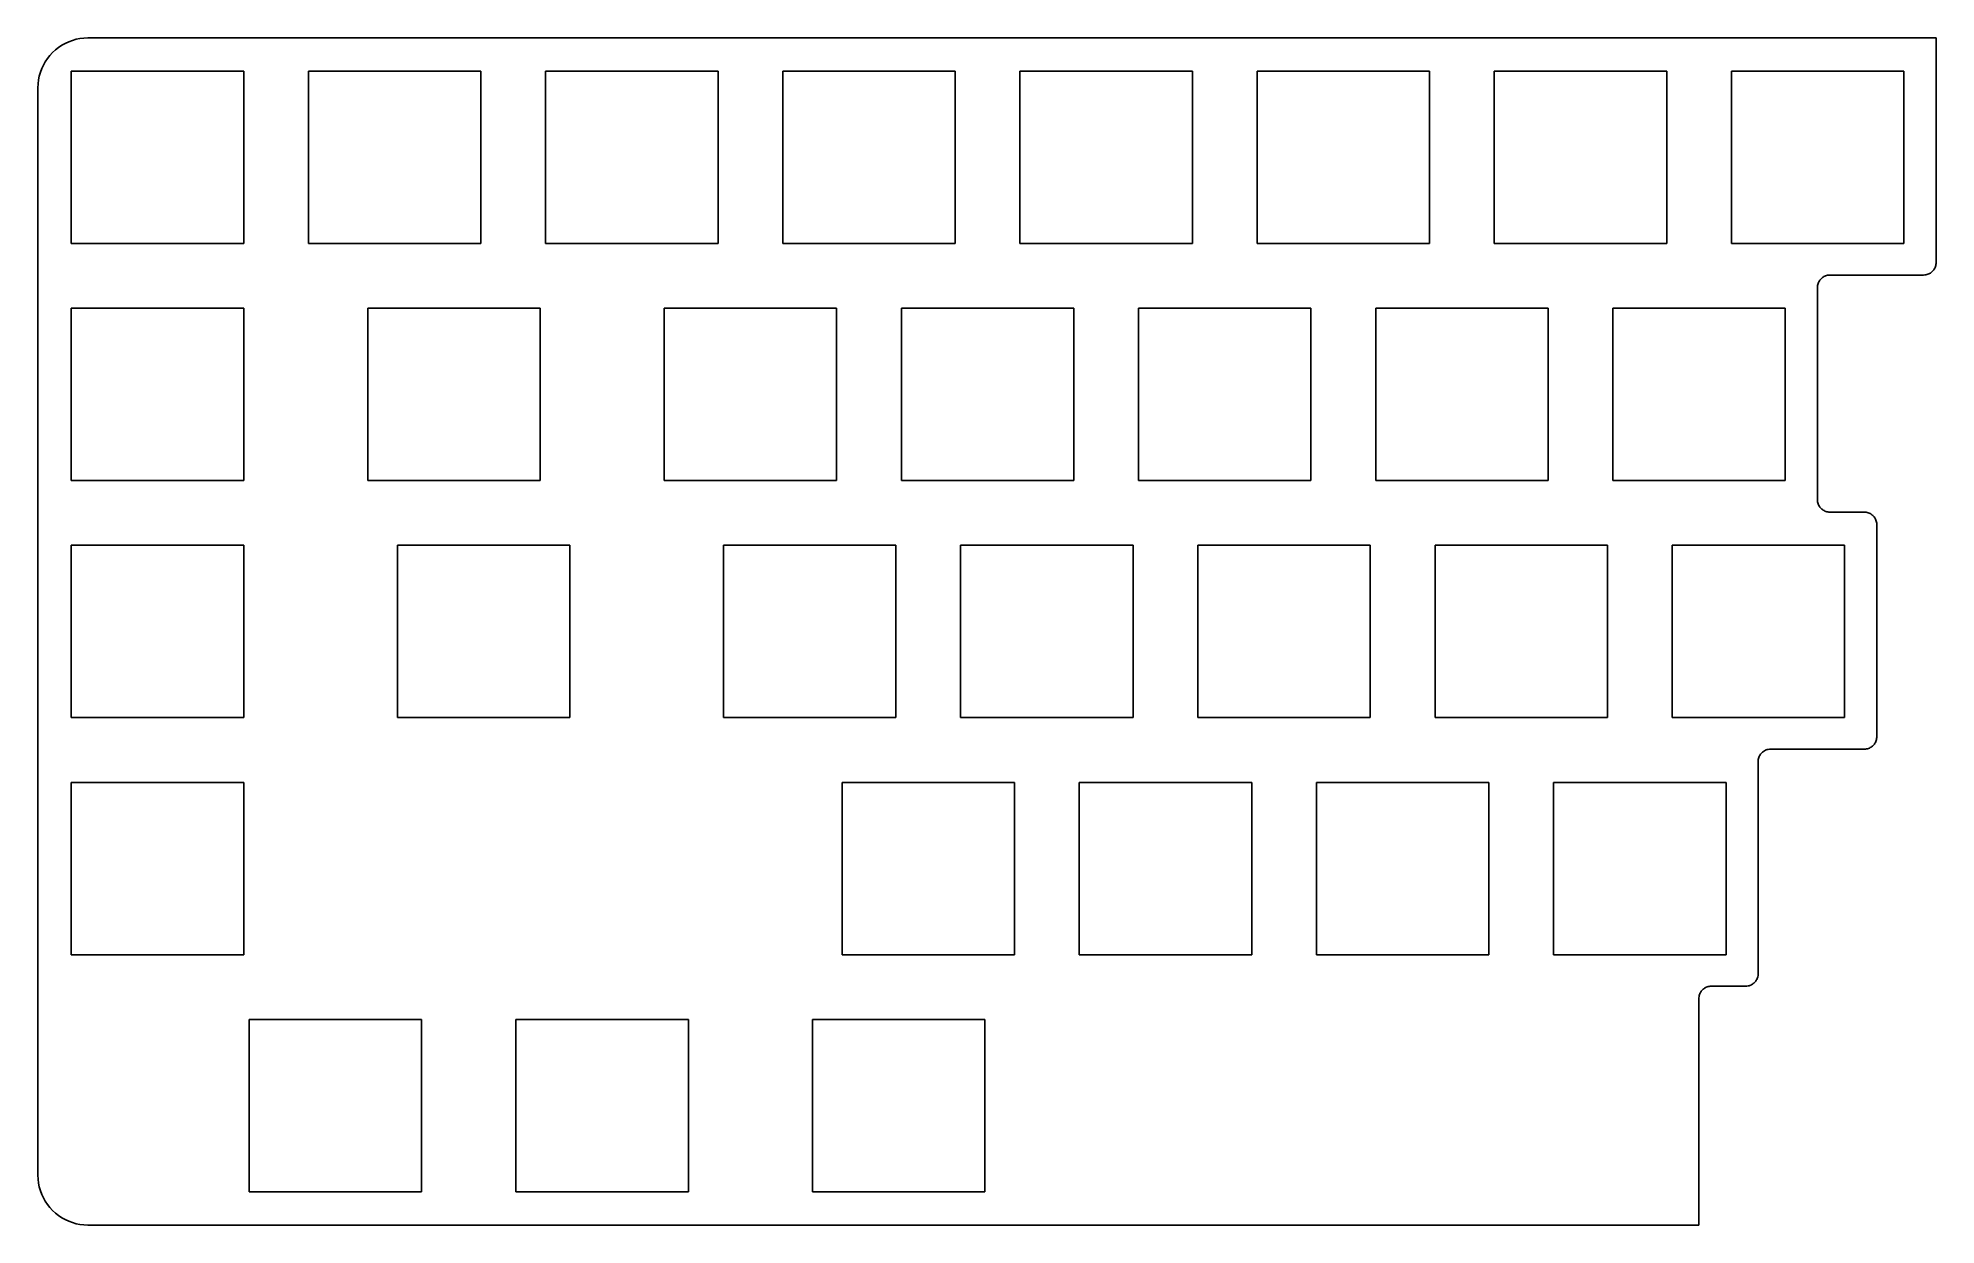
# Model space of a CAD drawing. Extents: x 5 to 157, y -100 to -5.
import ezdxf

# ---------------------------------------------------------------- set-up
doc = ezdxf.new("R2010")
doc.units = 0
doc.layers.add('BLACK', color=7, linetype='CONTINUOUS')

msp = doc.modelspace()

# ---------------------------------------------------------------- linework, layer by layer
at = {"layer": 'BLACK', "linetype": 'CONTINUOUS'}
for p, q in [((6.16572, -6.16632), (6.39686, -5.95296)), ((6.39686, -5.95296), (6.64324, -5.75738)), ((6.64324, -5.75738), (6.90486, -5.58466)), ((6.90486, -5.58466), (7.17918, -5.42972)), ((7.17918, -5.42972), (7.46366, -5.30018)), ((7.46366, -5.30018), (7.7583, -5.19096)), ((7.7583, -5.19096), (8.06056, -5.1046)), ((8.06056, -5.1046), (8.37044, -5.04364)), ((8.37044, -5.04364), (8.68032, -5.00808)), ((8.68032, -5.00808), (8.99528, -4.99538)), ((8.99528, -4.99538), (157.448, -4.99538)), ((157.448, -23.0497), (157.448, -4.99538)), ((5.19036, -7.7589), (5.29958, -7.46426)), ((5.29958, -7.46426), (5.42912, -7.17978)), ((5.42912, -7.17978), (5.58406, -6.90546)), ((5.58406, -6.90546), (5.75678, -6.64384)), ((5.75678, -6.64384), (5.95236, -6.39746)), ((5.95236, -6.39746), (6.16572, -6.16632)), ((4.99478, -8.99588), (5.00748, -8.68092)), ((4.99478, -96.3947), (4.99478, -8.99588)), ((5.00748, -8.68092), (5.04304, -8.3685)), ((5.04304, -8.3685), (5.104, -8.06116)), ((5.104, -8.06116), (5.19036, -7.7589)), ((7.6694, -21.5181), (7.6694, -7.67)), ((7.6694, -7.67), (21.52, -7.67)), ((21.52, -7.67), (21.52, -21.5181)), ((26.7194, -7.67), (40.57, -7.67)), ((26.7194, -21.5181), (26.7194, -7.67)), ((40.57, -7.67), (40.57, -21.5181)), ((45.7694, -7.67), (59.62, -7.67)), ((45.7694, -21.5181), (45.7694, -7.67)), ((59.62, -7.67), (59.62, -21.5181)), ((64.8194, -7.67), (78.67, -7.67)), ((64.8194, -21.5181), (64.8194, -7.67)), ((78.67, -7.67), (78.67, -21.5181)), ((83.8694, -21.5181), (83.8694, -7.67)), ((83.8694, -7.67), (97.72, -7.67)), ((97.72, -7.67), (97.72, -21.5181)), ((102.919, -7.67), (116.77, -7.67)), ((102.919, -21.5181), (102.919, -7.67)), ((116.77, -7.67), (116.77, -21.5181)), ((121.969, -21.5181), (121.969, -7.67)), ((121.969, -7.67), (135.82, -7.67)), ((135.82, -7.67), (135.82, -21.5181)), ((141.019, -21.5181), (141.019, -7.67)), ((141.019, -7.67), (154.87, -7.67)), ((154.87, -7.67), (154.87, -21.5181)), ((21.52, -21.5181), (7.6694, -21.5181)), ((40.57, -21.5181), (26.7194, -21.5181)), ((59.62, -21.5181), (45.7694, -21.5181)), ((78.67, -21.5181), (64.8194, -21.5181)), ((97.72, -21.5181), (83.8694, -21.5181)), ((116.77, -21.5181), (102.919, -21.5181)), ((135.82, -21.5181), (121.969, -21.5181)), ((154.87, -21.5181), (141.019, -21.5181)), ((148.213, -24.3486), (148.165, -24.4013)), ((148.265, -24.2999), (148.213, -24.3486)), ((148.321, -24.2541), (148.265, -24.2999)), ((148.379, -24.2126), (148.321, -24.2541)), ((148.443, -24.1746), (148.379, -24.2126)), ((148.512, -24.1399), (148.443, -24.1746)), ((148.583, -24.1108), (148.512, -24.1399)), ((148.659, -24.0866), (148.583, -24.1108)), ((148.74, -24.0678), (148.659, -24.0866)), ((148.829, -24.0552), (148.74, -24.0678)), ((148.925, -24.0506), (148.829, -24.0552)), ((148.924, -24.0505), (156.45, -24.0505)), ((156.45, -24.0506), (156.55, -24.0457)), ((156.55, -24.0457), (156.637, -24.0332)), ((156.637, -24.0332), (156.72, -24.0139)), ((156.72, -24.0139), (156.796, -23.9893)), ((156.796, -23.9893), (156.867, -23.9599)), ((156.867, -23.9599), (156.936, -23.9252)), ((156.936, -23.9252), (157, -23.8863)), ((157, -23.8863), (157.059, -23.8441)), ((157.059, -23.8441), (157.114, -23.7987)), ((157.114, -23.7987), (157.166, -23.7489)), ((157.166, -23.7489), (157.214, -23.6962)), ((157.214, -23.6962), (157.261, -23.6362)), ((157.261, -23.6362), (157.303, -23.574)), ((157.303, -23.574), (157.34, -23.5079)), ((157.34, -23.5079), (157.372, -23.4392)), ((157.372, -23.4392), (157.4, -23.3662)), ((157.4, -23.3662), (157.422, -23.2863)), ((157.422, -23.2863), (157.439, -23.2021)), ((157.439, -23.2021), (157.449, -23.1112)), ((157.449, -23.1112), (157.45, -23.0506)), ((147.923, -42.0972), (147.923, -25.0487)), ((147.928, -24.9826), (147.925, -25.0506)), ((147.939, -24.8867), (147.928, -24.9826)), ((147.956, -24.8033), (147.939, -24.8867)), ((147.979, -24.7259), (147.956, -24.8033)), ((148.007, -24.6533), (147.979, -24.7259)), ((148.042, -24.5821), (148.007, -24.6533)), ((148.079, -24.5177), (148.042, -24.5821)), ((148.12, -24.4577), (148.079, -24.5177)), ((148.165, -24.4013), (148.12, -24.4577)), ((7.6694, -40.5681), (7.6694, -26.72)), ((7.6694, -26.72), (21.52, -26.72)), ((21.52, -26.72), (21.52, -40.5681)), ((31.4819, -26.72), (45.3325, -26.72)), ((31.4819, -40.5681), (31.4819, -26.72)), ((45.3325, -26.72), (45.3325, -40.5681)), ((55.2944, -26.72), (69.145, -26.72)), ((55.2944, -40.5681), (55.2944, -26.72)), ((69.145, -26.72), (69.145, -40.5681)), ((74.3444, -26.72), (88.195, -26.72)), ((74.3444, -40.5681), (74.3444, -26.72)), ((88.195, -26.72), (88.195, -40.5681)), ((93.3944, -26.72), (107.245, -26.72)), ((93.3944, -40.5681), (93.3944, -26.72)), ((107.245, -26.72), (107.245, -40.5681)), ((112.444, -40.5681), (112.444, -26.72)), ((112.444, -26.72), (126.295, -26.72)), ((126.295, -26.72), (126.295, -40.5681)), ((131.494, -26.72), (145.345, -26.72)), ((131.494, -40.5681), (131.494, -26.72)), ((145.345, -26.72), (145.345, -40.5681)), ((21.52, -40.5681), (7.6694, -40.5681)), ((45.3325, -40.5681), (31.4819, -40.5681)), ((69.145, -40.5681), (55.2944, -40.5681)), ((88.195, -40.5681), (74.3444, -40.5681)), ((107.245, -40.5681), (93.3944, -40.5681)), ((126.295, -40.5681), (112.444, -40.5681)), ((145.345, -40.5681), (131.494, -40.5681)), ((147.925, -42.0979), (147.93, -42.1942)), ((147.93, -42.1942), (147.942, -42.2822)), ((147.942, -42.2822), (147.961, -42.365)), ((147.961, -42.365), (147.986, -42.4425)), ((147.986, -42.4425), (148.016, -42.5139)), ((148.016, -42.5139), (148.049, -42.5805)), ((148.049, -42.5805), (148.088, -42.644)), ((148.088, -42.644), (148.129, -42.7031)), ((148.129, -42.7031), (148.174, -42.7583)), ((148.174, -42.7583), (148.223, -42.81)), ((148.223, -42.81), (148.276, -42.8585)), ((148.276, -42.8585), (148.333, -42.9033)), ((148.333, -42.9033), (148.392, -42.9442)), ((148.392, -42.9442), (148.457, -42.9817)), ((148.457, -42.9817), (148.526, -43.0149)), ((148.526, -43.0149), (148.598, -43.0431)), ((148.598, -43.0431), (148.676, -43.0666)), ((148.676, -43.0666), (148.76, -43.0843)), ((148.76, -43.0843), (148.849, -43.0951)), ((148.849, -43.0951), (148.925, -43.0979)), ((151.685, -43.0954), (148.924, -43.0954)), ((151.751, -43.1), (151.686, -43.0979)), ((151.843, -43.11), (151.751, -43.1)), ((151.926, -43.1269), (151.843, -43.11)), ((152.006, -43.1502), (151.926, -43.1269)), ((152.081, -43.1788), (152.006, -43.1502)), ((152.149, -43.2111), (152.081, -43.1788)), ((152.213, -43.2478), (152.149, -43.2111)), ((152.274, -43.2889), (152.213, -43.2478)), ((152.331, -43.3335), (152.274, -43.2889)), ((152.384, -43.3816), (152.331, -43.3335)), ((152.433, -43.4328), (152.384, -43.3816)), ((152.479, -43.4885), (152.433, -43.4328)), ((152.522, -43.5485), (152.479, -43.4885)), ((152.561, -43.6126), (152.522, -43.5485)), ((152.595, -43.6791), (152.561, -43.6126)), ((152.625, -43.7519), (152.595, -43.6791)), ((152.65, -43.8293), (152.625, -43.7519)), ((152.669, -43.9109), (152.65, -43.8293)), ((152.682, -44.0012), (152.669, -43.9109)), ((152.686, -44.0979), (152.682, -44.0012)), ((152.686, -61.1497), (152.686, -44.0961)), ((7.6694, -59.6181), (7.6694, -45.77)), ((7.6694, -45.77), (21.52, -45.77)), ((21.52, -45.77), (21.52, -59.6181)), ((33.8619, -45.77), (47.7125, -45.77)), ((33.8619, -59.6181), (33.8619, -45.77)), ((47.7125, -45.77), (47.7125, -59.6181)), ((60.0569, -59.6181), (60.0569, -45.77)), ((60.0569, -45.77), (73.9075, -45.77)), ((73.9075, -45.77), (73.9075, -59.6181)), ((79.1069, -45.77), (92.9575, -45.77)), ((79.1069, -59.6181), (79.1069, -45.77)), ((92.9575, -45.77), (92.9575, -59.6181)), ((98.1569, -59.6181), (98.1569, -45.77)), ((98.1569, -45.77), (112.008, -45.77)), ((112.008, -45.77), (112.008, -59.6181)), ((117.207, -45.77), (131.058, -45.77)), ((117.207, -59.6181), (117.207, -45.77)), ((131.058, -45.77), (131.058, -59.6181)), ((136.257, -45.77), (150.108, -45.77)), ((136.257, -59.6181), (136.257, -45.77)), ((150.108, -45.77), (150.108, -59.6181)), ((21.52, -59.6181), (7.6694, -59.6181)), ((47.7125, -59.6181), (33.8619, -59.6181)), ((73.9075, -59.6181), (60.0569, -59.6181)), ((92.9575, -59.6181), (79.1069, -59.6181)), ((112.008, -59.6181), (98.1569, -59.6181)), ((131.058, -59.6181), (117.207, -59.6181)), ((150.108, -59.6181), (136.257, -59.6181)), ((143.401, -62.5014), (143.356, -62.5578)), ((143.449, -62.4487), (143.401, -62.5014)), ((143.501, -62.4), (143.449, -62.4487)), ((143.557, -62.3542), (143.501, -62.4)), ((143.615, -62.3127), (143.557, -62.3542)), ((143.679, -62.2747), (143.615, -62.3127)), ((143.748, -62.24), (143.679, -62.2747)), ((143.819, -62.2109), (143.748, -62.24)), ((143.895, -62.1867), (143.819, -62.2109)), ((143.976, -62.1679), (143.895, -62.1867)), ((144.065, -62.1553), (143.976, -62.1679)), ((144.161, -62.1507), (144.065, -62.1553)), ((144.159, -62.1505), (151.685, -62.1505)), ((151.686, -62.1507), (151.786, -62.1458)), ((151.786, -62.1458), (151.873, -62.1333)), ((151.873, -62.1333), (151.956, -62.114)), ((151.956, -62.114), (152.032, -62.0894)), ((152.032, -62.0894), (152.103, -62.06)), ((152.103, -62.06), (152.172, -62.0253)), ((152.172, -62.0253), (152.236, -61.9864)), ((152.236, -61.9864), (152.295, -61.9442)), ((152.295, -61.9442), (152.35, -61.8988)), ((152.35, -61.8988), (152.402, -61.849)), ((152.402, -61.849), (152.45, -61.7963)), ((152.45, -61.7963), (152.497, -61.7363)), ((152.497, -61.7363), (152.539, -61.6741)), ((152.539, -61.6741), (152.576, -61.608)), ((152.576, -61.608), (152.608, -61.5393)), ((152.608, -61.5393), (152.636, -61.4664)), ((152.636, -61.4664), (152.658, -61.3864)), ((152.658, -61.3864), (152.675, -61.3022)), ((152.675, -61.3022), (152.685, -61.2113)), ((152.685, -61.2113), (152.686, -61.1507)), ((143.164, -63.0827), (143.161, -63.1507)), ((143.161, -80.1997), (143.161, -63.1487)), ((143.175, -62.9868), (143.164, -63.0827)), ((143.192, -62.9034), (143.175, -62.9868)), ((143.215, -62.826), (143.192, -62.9034)), ((143.243, -62.7534), (143.215, -62.826)), ((143.278, -62.6822), (143.243, -62.7534)), ((143.315, -62.6178), (143.278, -62.6822)), ((143.356, -62.5578), (143.315, -62.6178)), ((7.6694, -78.6681), (7.6694, -64.82)), ((7.6694, -64.82), (21.52, -64.82)), ((21.52, -64.82), (21.52, -78.6681)), ((69.5819, -78.6681), (69.5819, -64.82)), ((69.5819, -64.82), (83.4325, -64.82)), ((83.4325, -64.82), (83.4325, -78.6681)), ((88.6319, -78.6681), (88.6319, -64.82)), ((88.6319, -64.82), (102.483, -64.82)), ((102.483, -64.82), (102.483, -78.6681)), ((107.682, -78.6681), (107.682, -64.82)), ((107.682, -64.82), (121.533, -64.82)), ((121.533, -64.82), (121.533, -78.6681)), ((126.732, -78.6681), (126.732, -64.82)), ((126.732, -64.82), (140.583, -64.82)), ((140.583, -64.82), (140.583, -78.6681)), ((21.52, -78.6681), (7.6694, -78.6681)), ((83.4325, -78.6681), (69.5819, -78.6681)), ((102.483, -78.6681), (88.6319, -78.6681)), ((121.533, -78.6681), (107.682, -78.6681)), ((140.583, -78.6681), (126.732, -78.6681)), ((142.925, -80.8463), (142.972, -80.7863)), ((142.972, -80.7863), (143.014, -80.7241)), ((143.014, -80.7241), (143.051, -80.658)), ((143.051, -80.658), (143.083, -80.5893)), ((143.083, -80.5893), (143.111, -80.5164)), ((143.111, -80.5164), (143.133, -80.4364)), ((143.133, -80.4364), (143.15, -80.3522)), ((143.15, -80.3522), (143.16, -80.2613)), ((143.16, -80.2613), (143.161, -80.2007)), ((138.398, -100.395), (138.398, -82.1987)), ((138.403, -82.1327), (138.4, -82.2007)), ((138.414, -82.0368), (138.403, -82.1327)), ((138.431, -81.9534), (138.414, -82.0368)), ((138.454, -81.876), (138.431, -81.9534)), ((138.482, -81.8034), (138.454, -81.876)), ((138.517, -81.7322), (138.482, -81.8034)), ((138.554, -81.6678), (138.517, -81.7322)), ((138.595, -81.6078), (138.554, -81.6678)), ((138.64, -81.5514), (138.595, -81.6078)), ((138.688, -81.4987), (138.64, -81.5514)), ((138.74, -81.45), (138.688, -81.4987)), ((138.796, -81.4042), (138.74, -81.45)), ((138.854, -81.3627), (138.796, -81.4042)), ((138.918, -81.3247), (138.854, -81.3627)), ((138.987, -81.29), (138.918, -81.3247)), ((139.058, -81.2609), (138.987, -81.29)), ((139.134, -81.2367), (139.058, -81.2609)), ((139.215, -81.2179), (139.134, -81.2367)), ((139.304, -81.2053), (139.215, -81.2179)), ((139.4, -81.2007), (139.304, -81.2053)), ((139.399, -81.2005), (142.16, -81.2005)), ((142.161, -81.2007), (142.261, -81.1958)), ((142.261, -81.1958), (142.348, -81.1833)), ((142.348, -81.1833), (142.431, -81.164)), ((142.431, -81.164), (142.507, -81.1394)), ((142.507, -81.1394), (142.578, -81.11)), ((142.578, -81.11), (142.647, -81.0753)), ((142.647, -81.0753), (142.711, -81.0364)), ((142.711, -81.0364), (142.77, -80.9942)), ((142.77, -80.9942), (142.825, -80.9488)), ((142.825, -80.9488), (142.877, -80.899)), ((142.877, -80.899), (142.925, -80.8463)), ((21.9569, -83.87), (35.8075, -83.87)), ((21.9569, -97.7181), (21.9569, -83.87)), ((35.8075, -83.87), (35.8075, -97.7181)), ((43.3869, -97.7181), (43.3869, -83.87)), ((43.3869, -83.87), (57.2375, -83.87)), ((57.2375, -83.87), (57.2375, -97.7181)), ((67.2019, -97.7181), (67.2019, -83.87)), ((67.2019, -83.87), (81.05, -83.87)), ((81.05, -83.87), (81.05, -97.7181)), ((5.00748, -96.7097), (4.99478, -96.3947)), ((5.04304, -97.0221), (5.00748, -96.7097)), ((5.104, -97.3295), (5.04304, -97.0221)), ((5.19036, -97.6317), (5.104, -97.3295)), ((5.29958, -97.9264), (5.19036, -97.6317)), ((5.42912, -98.2108), (5.29958, -97.9264)), ((5.58406, -98.4852), (5.42912, -98.2108)), ((5.75678, -98.7468), (5.58406, -98.4852)), ((5.95236, -98.9932), (5.75678, -98.7468)), ((6.16572, -99.2243), (5.95236, -98.9932)), ((35.8075, -97.7181), (21.9569, -97.7181)), ((57.2375, -97.7181), (43.3869, -97.7181)), ((81.05, -97.7181), (67.2019, -97.7181)), ((6.39686, -99.4377), (6.16572, -99.2243)), ((6.64324, -99.6307), (6.39686, -99.4377)), ((6.90486, -99.806), (6.64324, -99.6307)), ((7.17918, -99.9584), (6.90486, -99.806)), ((7.46366, -100.093), (7.17918, -99.9584)), ((7.7583, -100.2), (7.46366, -100.093)), ((8.06056, -100.286), (7.7583, -100.2)), ((8.37044, -100.347), (8.06056, -100.286)), ((8.68032, -100.383), (8.37044, -100.347)), ((8.99528, -100.395), (8.68032, -100.383)), ((138.398, -100.395), (8.99528, -100.395))]:
    msp.add_line(p, q, dxfattribs=at)

doc.saveas('drawing.dxf')
